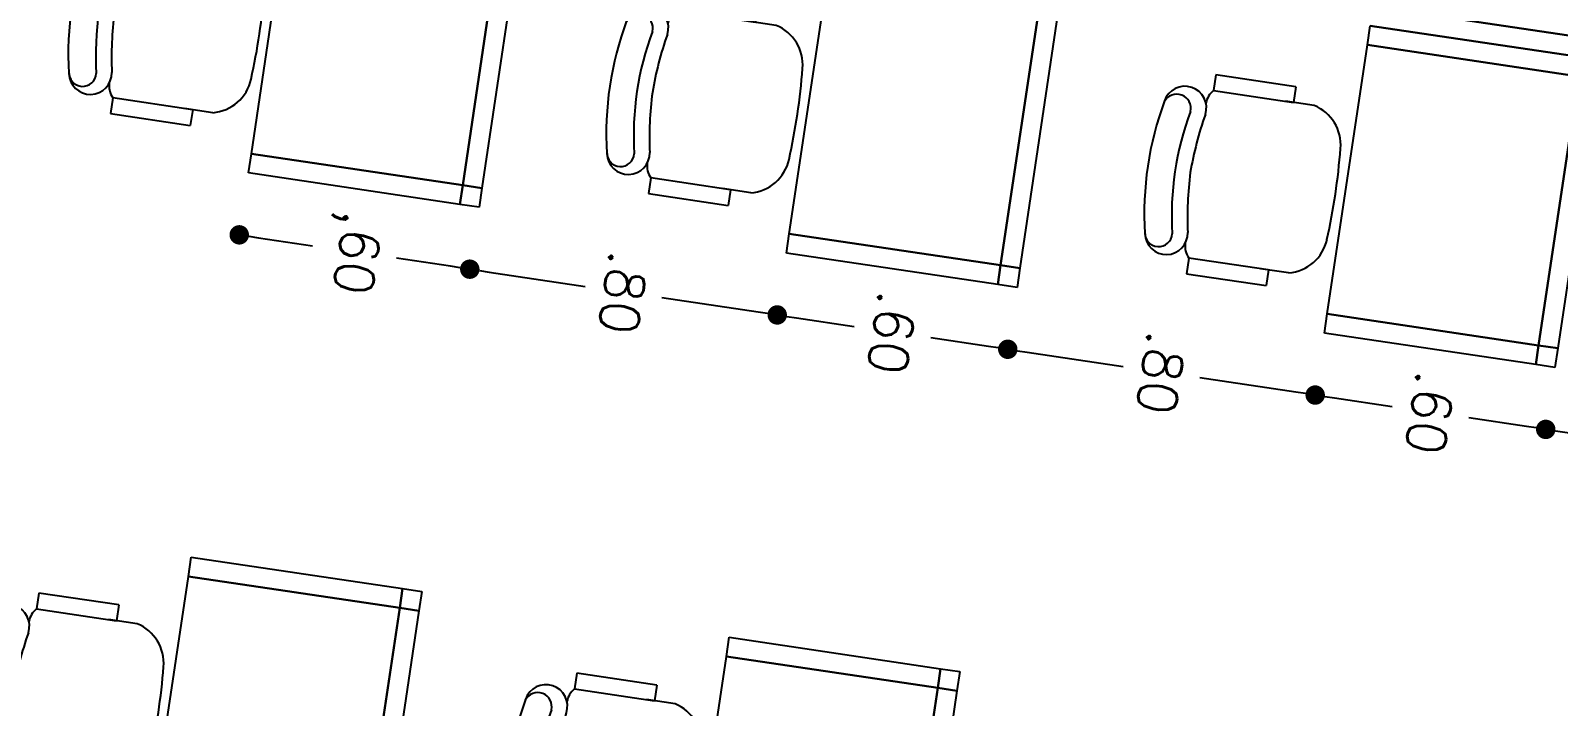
# Model space of a CAD drawing. Header units: millimetres. Extents: x 338 to 506, y 179 to 335.
# Drawn here: x 406.294 to 410.227, y 245.328 to 247.068 of the extents above; entities that cross this region are included whole.
import ezdxf

# ---------------------------------------------------------------- set-up
doc = ezdxf.new("R2010")
doc.units = ezdxf.units.MM
doc.layers.add('MUROS', color=32, linetype='Continuous')
doc.layers.add('PUPITRES', color=8, linetype='Continuous')
doc.styles.add('NOTAS', font='simplex.shx')
doc.styles.get("Standard").update_dxf_attribs({"font": 'ARIALUNI.ttf'})
doc.dimstyles.new('ROMANS', dxfattribs={"dimtxt": 0.1, "dimasz": 0.05, "dimexe": 0.04, "dimexo": 0.5, "dimgap": 0.05, "dimtad": 1, "dimtih": 1, "dimtoh": 1, "dimdec": 4, "dimzin": 5, "dimdsep": 46, "dimtxsty": 'Standard', "dimsah": 1, "dimcen": 0.05, "dimse1": 1, "dimse2": 1, "dimclrd": 7, "dimclre": 7, "dimclrt": 7, "dimadec": 0, "dimazin": 0, "dimtfac": 1, "dimtdec": 4, "dimtix": 1, "dimtmove": 2, "dimatfit": 3, "dimfxl": 1, "dimtolj": 1, "dimarcsym": 0})

# ---------------------------------------------------------------- blocks, each defined once
blk = doc.blocks.new('_DOT')
at = {"color": 0, "linetype": 'ByBlock'}
blk.add_line((-0.5, 0), (-1, 0), dxfattribs=at)
at = {"color": 0, "linetype": 'ByBlock', "const_width": 0.5}
blk.add_lwpolyline([(-0.25, 0, 1), (0.25, 0, 1)], format="xyb", close=True, dxfattribs=at)
blk = doc.blocks.new('*U149')
at = {"color": 7, "style": 'NOTAS'}
blk.add_text('.60', height=0.1, dxfattribs=at).set_placement((2880.9612, 1963.0566))
blk = doc.blocks.new('*D148')
at = {"color": 7, "transparency": 16777216}
for p, q in [((2881.066, 1963.3566), (2881.066, 1963.2066)), ((2881.066, 1962.8566), (2881.066, 1963.0066))]:
    blk.add_line(p, q, dxfattribs=at)
at = {"layer": 'DEFPOINTS', "color": 0, "transparency": 16777216}
for p in [(2880.9048, 1963.4066), (2881.066, 1963.4066), (2880.9048, 1962.8066)]:
    blk.add_point(p, dxfattribs=at)
at = {"color": 7, "transparency": 16777216, "xscale": 0.05, "yscale": 0.05, "zscale": 0.05}
for p, rotation in [((2881.066, 1963.4066), 90), ((2881.066, 1962.8066), 270)]:
    blk.add_blockref('_DOT', p, dxfattribs=dict(at, rotation=rotation))
at = {"transparency": 16777216}
blk.add_blockref('*U149', (0, 0), dxfattribs=at)
blk = doc.blocks.new('*U151')
at = {"color": 7, "style": 'NOTAS'}
blk.add_text('.80', height=0.1, dxfattribs=at).set_placement((2880.9612, 1962.3566))
blk = doc.blocks.new('*D150')
at = {"color": 7, "transparency": 16777216}
for p, q in [((2881.066, 1962.7566), (2881.066, 1962.5066)), ((2881.066, 1962.0566), (2881.066, 1962.3066))]:
    blk.add_line(p, q, dxfattribs=at)
at = {"layer": 'DEFPOINTS', "color": 0, "transparency": 16777216}
for p in [(2880.9048, 1962.8066), (2880.9048, 1962.0066), (2881.066, 1962.0066)]:
    blk.add_point(p, dxfattribs=at)
at = {"color": 7, "transparency": 16777216, "xscale": 0.05, "yscale": 0.05, "zscale": 0.05}
for p, rotation in [((2881.066, 1962.8066), 90), ((2881.066, 1962.0066), 270)]:
    blk.add_blockref('_DOT', p, dxfattribs=dict(at, rotation=rotation))
at = {"transparency": 16777216}
blk.add_blockref('*U151', (0, 0), dxfattribs=at)
blk = doc.blocks.new('SILLA-AULA')
at = {"layer": 'PUPITRES'}
for p, q in [((-0.3089, 0.1635), (-0.3089, 0.0888)), ((0.1271, 0.1618), (0.1271, 0.0881)), ((-0.3498, 0.1091), (-0.3498, -0.0987)), ((-0.3498, 0.1091), (-0.3089, 0.1091)), ((-0.3089, -0.0987), (-0.3089, 0.1091)), ((0.1269, 0.1096), (0.168, 0.1096)), ((0.1271, 0.1088), (0.1271, -0.0982)), ((0.168, -0.0982), (0.168, 0.1096)), ((-0.3498, -0.0987), (-0.3089, -0.0987)), ((0.1271, -0.0982), (0.168, -0.0982))]:
    blk.add_line(p, q, dxfattribs=at)
for centre, radius, start, end in [((-0.2016, 0.1365), 0.1106, 94.0766, 165.8334), ((-0.0911, -1.4149), 1.6658, 85.9234, 94.0766), ((0.0195, 0.1365), 0.1106, 13.2566, 85.9234), ((-0.2542, -0.1649), 0.0553, 80.2478, 260.1012), ((-0.2715, -0.0584), 0.0549, 227.1618, 267.5717), ((-0.0727, 0.7859), 0.9127, 259.1286, 268.8433), ((-0.1095, 0.7859), 0.9127, 271.1567, 280.8714), ((0.072, -0.1649), 0.0553, 279.8988, 99.7522), ((0.0898, -0.0579), 0.0549, 270.7226, 312.8382), ((-0.2498, -0.1856), 0.0362, 85.0872, 250.3213), ((-0.0876, 0.6001), 0.7663, 258.0112, 281.9888), ((0.0746, -0.1846), 0.0352, 274.9128, 94.9128), ((-0.0911, 0.5988), 0.8362, 258.0899, 281.9101)]:
    blk.add_arc(centre, radius, start, end, dxfattribs=at)
blk = doc.blocks.new('*U341')
at = {"layer": 'MUROS', "color": 7, "style": 'NOTAS'}
blk.add_text(',60', height=0.1, dxfattribs=at).set_placement((3.2717, 0.9483))
blk = doc.blocks.new('*D163')
at = {"layer": 'DEFPOINTS', "color": 0, "transparency": 16777216}
for p in [(3.2153, 1.2887), (3.3765, 1.2887), (3.2153, 0.6887)]:
    blk.add_point(p, dxfattribs=at)
at = {"layer": 'MUROS', "color": 7, "transparency": 16777216}
for p, q in [((3.3765, 1.2387), (3.3765, 1.0983)), ((3.3765, 0.7387), (3.3765, 0.8792))]:
    blk.add_line(p, q, dxfattribs=at)
at = {"transparency": 16777216}
blk.add_blockref('*U341', (0, 0), dxfattribs=at)
at = {"layer": 'MUROS', "color": 7, "transparency": 16777216, "xscale": 0.05, "yscale": 0.05, "zscale": 0.05}
for p, rotation in [((3.3765, 1.2887), 90), ((3.3765, 0.6887), 270)]:
    blk.add_blockref('_DOT', p, dxfattribs=dict(at, rotation=rotation))
blk = doc.blocks.new('*U152')
at = {"layer": 'PUPITRES'}
for p, q in [((-0.85, -0.14972), (-0.15, -0.14972)), ((-0.15, -0.14972), (-0.1, -0.14972)), ((-0.15, -0.14972), (-0.15, -0.19972)), ((-0.15, -0.19972), (-0.15, -0.14972)), ((-0.15, -0.14972), (-0.1, -0.14972)), ((-0.1, -0.14972), (-0.1, -0.19972)), ((0.9, -0.19972), (0.9, -0.14972)), ((0.9, -0.14972), (0.95, -0.14972)), ((0.95, -0.14972), (0.95, -0.19972)), ((0.95, -0.19972), (0.95, -0.14972)), ((0.95, -0.14972), (1.65, -0.14972)), ((-0.95, -0.74972), (-0.95, -0.19972)), ((-0.95, -0.19972), (-0.95, -0.74972)), ((-0.9, -0.74972), (-0.9, -0.19972)), ((-0.9, -0.19972), (-0.9, -0.74972)), ((-0.85, -0.19972), (-0.85, -0.74972)), ((-0.15, -0.19972), (-0.85, -0.19972)), ((-0.85, -0.74972), (-0.85, -0.19972)), ((-0.85, -0.19972), (-0.15, -0.19972)), ((-0.15, -0.74972), (-0.15, -0.19972)), ((-0.15, -0.19972), (-0.1, -0.19972)), ((-0.1, -0.19972), (-0.15, -0.19972)), ((-0.15, -0.19972), (-0.15, -0.74972)), ((-0.1, -0.19972), (-0.1, -0.74972)), ((0.9, -0.74972), (0.9, -0.19972)), ((0.9, -0.19972), (0.95, -0.19972)), ((0.95, -0.19972), (0.9, -0.19972)), ((0.95, -0.19972), (0.95, -0.74972)), ((1.65, -0.19972), (0.95, -0.19972)), ((0.95, -0.74972), (0.95, -0.19972)), ((0.95, -0.19972), (1.65, -0.19972)), ((-0.85, -0.74972), (-0.9, -0.74972)), ((-0.15, -0.74972), (-0.85, -0.74972)), ((-0.1, -0.74972), (-0.15, -0.74972)), ((0.95, -0.74972), (0.9, -0.74972)), ((1.65, -0.74972), (0.95, -0.74972))]:
    blk.add_line(p, q, dxfattribs=at)
at = {"layer": 'MUROS'}
for p in [(-0.36679, -1.02539), (1.39914, -1.02539)]:
    blk.add_blockref('SILLA-AULA', p, dxfattribs=at)
for base, p2, picture, middle in [((0.06121, 1.25028), (-0.1, 1.25028), '*D148', (0.06121, 0.95028)), ((0.06121, -0.14972), (-0.1, -0.14972), '*D150', (0.06121, 0.25028))]:
    dim = blk.add_linear_dim(base=base, p1=(-0.1, 0.65028), p2=p2, angle=90, dimstyle='ROMANS')
    dim.commit()
    dim.dimension.update_dxf_attribs({"geometry": picture, "text_midpoint": middle, "insert": (-2881.00479, -1962.15633)})
blk = doc.blocks.new('*U153')
at = {"layer": 'MUROS', "color": 0, "linetype": 'ByBlock'}
for p in [(0, -1.4), (0, -2.8), (0, -4.2)]:
    blk.add_blockref('*U152', p, dxfattribs=at)
blk = doc.blocks.new('*U154')
at = {"layer": 'MUROS'}
blk.add_blockref('*U153', (3.31529, 5.63845), dxfattribs=at)
dim = blk.add_linear_dim(base=(3.37651, 1.28873), p1=(3.21529, 0.68873), p2=(3.21529, 1.28873), angle=90, dimstyle='ROMANS', dxfattribs=at)
dim.commit()
dim.dimension.update_dxf_attribs({"geometry": '*D163', "text_midpoint": (3.37651, 0.98873)})
blk = doc.blocks.new('A$C7152A42C')
at = {"layer": 'MUROS', "rotation": 180}
blk.add_blockref('*U154', (69.5023, 89.31129), dxfattribs=at)

msp = doc.modelspace()

# ---------------------------------------------------------------- block references
at = {"layer": 'MUROS', "color": 32, "rotation": 81.53046525965426}
msp.add_blockref('A$C7152A42C', (484.7482, 168.0844), dxfattribs=at)

doc.saveas('drawing.dxf')
